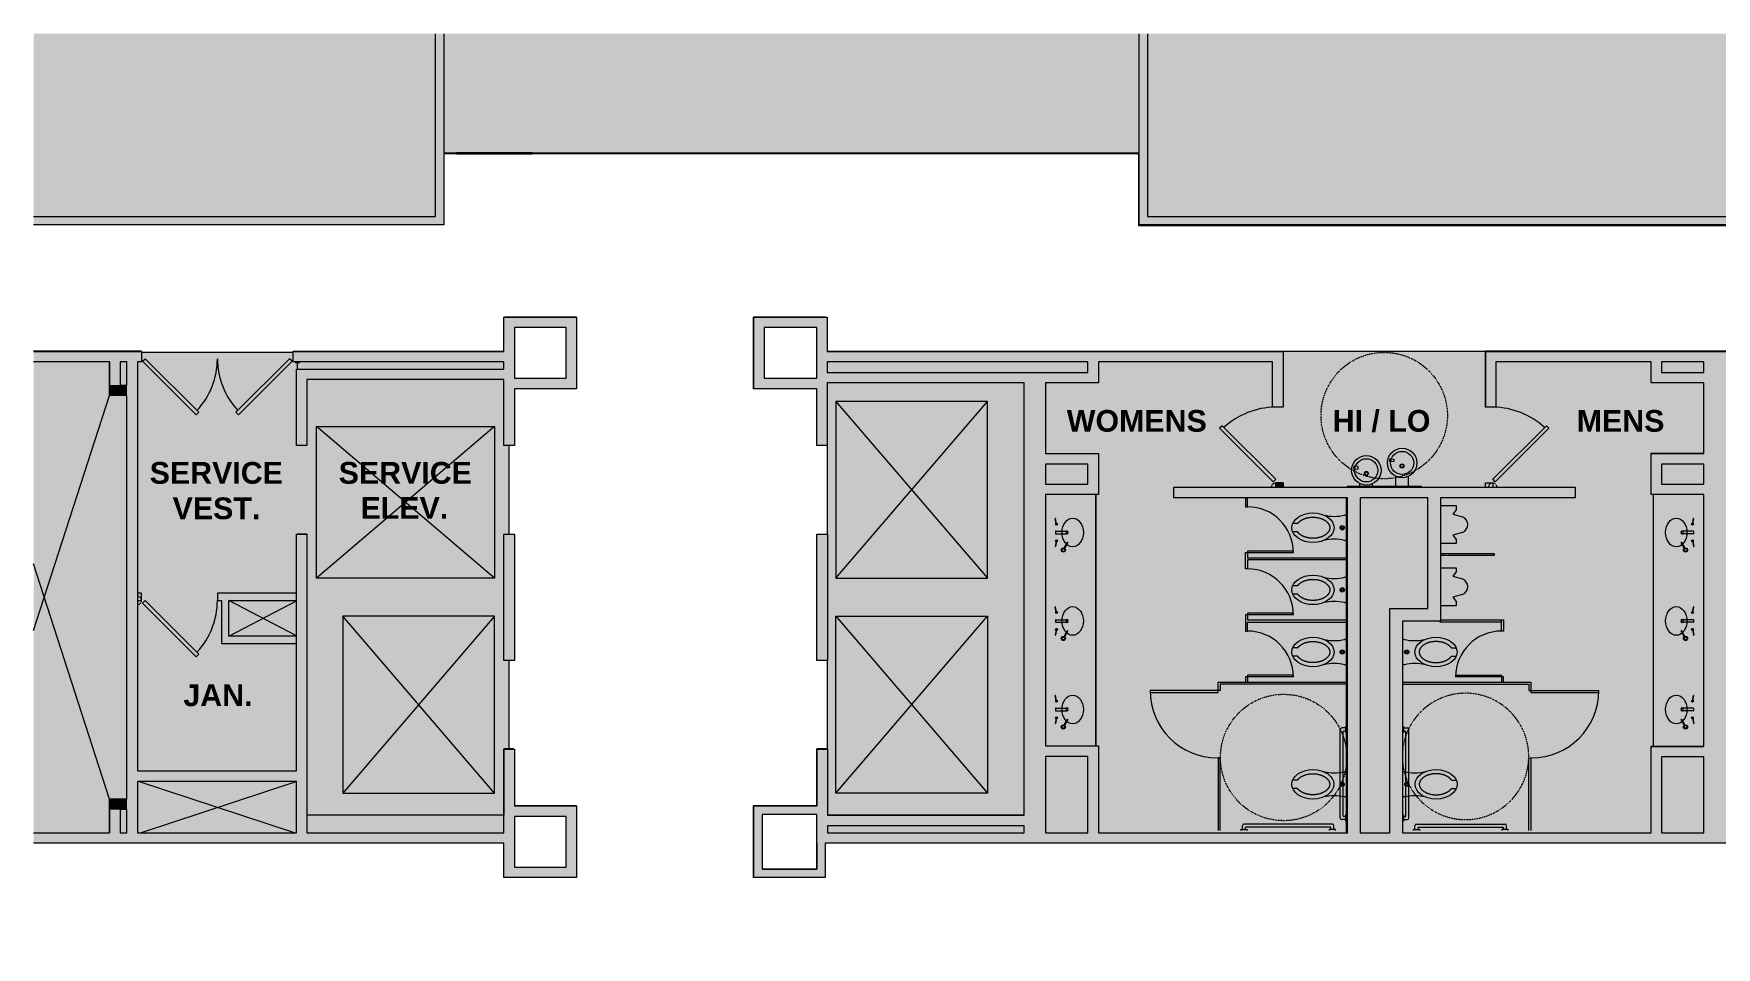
# Model space of a CAD drawing. Header units: inches. Extents: x -504 to 1371, y -567 to 495.
# Drawn here: x -504 to 295, y 61 to 495 of the extents above; entities that cross this region are included whole.
import ezdxf

# ---------------------------------------------------------------- set-up
doc = ezdxf.new("R2010")
doc.units = ezdxf.units.IN
doc.header["$MEASUREMENT"] = 0
for name, pattern in [('IMPORT-HIDDEN _3_', [0.1875, 0.125, -0.0625]), ('IMPORT-HIDDEN2 _3_', [0.09375, 0.0625, -0.03125]), ('IMPORT-HIDDEN4 _2_', [0])]:
    doc.linetypes.add(name, pattern=pattern)
for name, color, linetype, lineweight in [('1900 Gallows 2nd Floor_For Revit_dwg _2_', 8, 'Continuous', 9), ('A-Area-Iden-Name', 7, 'Continuous', 9), ('A-DETL-GENF', 92, 'Continuous', 9), ('A-DETL-MEDM', 33, 'Continuous', 20), ('A-Flor-Case-Exst', 7, 'Continuous', 9), ('A-Flor-Pfix-Exst', 7, 'Continuous', 9), ('A-WALL', 113, 'Continuous', 13), ('A-Wall-Bldg', 7, 'Continuous', 9), ('A-Wall-Demo', 7, 'IMPORT-HIDDEN4 _2_', 9), ('A-WALL-PATT', 111, 'Continuous', 13), ('HIDDEN', 7, 'IMPORT-HIDDEN _3_', 9), ('I-WALL', 2, 'Continuous', 13), ('PE0', 7, 'Continuous', 9), ('PE1', 7, 'Continuous', 9)]:
    doc.layers.add(name, color=color, linetype=linetype, lineweight=lineweight)
doc.styles.add('Arial_B', font='arialbd.ttf', dxfattribs={"height": 10.31746})

# ---------------------------------------------------------------- blocks, each defined once
blk = doc.blocks.new('1900 Gallows 2nd Floor_For Revit_dwg_I_PLUMB_FOUNT_Round - Double_P-1600196-Reflected Ceiling Plan')
at = {"layer": 'A-Flor-Pfix-Exst'}
for p, q in [((0.5, 11.5), (1.68, 11.5)), ((0.5, 5.5), (1.68, 5.5)), ((0.5, -5.5), (5.18, -5.5)), ((0.5, -11.5), (5.18, -11.5))]:
    blk.add_line(p, q, dxfattribs=at)
at = {"layer": 'A-Flor-Pfix-Exst', "flags": 128}
for points in [[(0, 17.5), (0.5, 17.5), (0.5, -17.5), (0, -17.5)], [(8.5, 13.86), (8.75, 12.36), (9.75, 12.36), (10, 13.86), (9.75, 14.06), (8.75, 14.06)], [(12, -3.14), (12.25, -2.94), (13.25, -2.94), (13.5, -3.14), (13.25, -4.64), (12.25, -4.64)]]:
    blk.add_lwpolyline(points, close=True, dxfattribs=at)
at = {"layer": 'A-Flor-Pfix-Exst'}
for centre, radius in [((8, 8.5), 7), ((8, 8.5), 5.5), ((6.5, 8.5), 1), ((6.5, 8.5), 0.75), ((11.5, -8.5), 7), ((11.5, -8.5), 5.5), ((10.03, -8.44), 1), ((10.03, -8.44), 0.75)]:
    blk.add_circle(centre, radius, dxfattribs=at)
for centre in [(9.25, 13.86), (12.75, -3.14)]:
    blk.add_arc(centre, 0.75, 0.00117, 179.99883, dxfattribs=at)
blk = doc.blocks.new('1900 Gallows 2nd Floor_For Revit_dwg _2_-1600195-Reflected Ceiling Plan')
at = {"layer": 'A-WALL-PATT', "lineweight": 9}
blk.add_hatch(color=7, dxfattribs=at).paths.add_polyline_path([(1421.91, 1555.91), (1425.37, 1555.94), (1425.37, 1557.94), (1421.87, 1557.94), (1421.87, 1555.94)], flags=0)
at = {"lineweight": 9, "flags": 128}
for points in [[(884.01, 1615.7), (885.25, 1616.94), (910.71, 1591.48), (909.47, 1590.24)], [(954.99, 1615.7), (953.75, 1616.94), (928.29, 1591.48), (929.53, 1590.24)], [(1420.64, 1558.45), (1421.87, 1559.69), (1396.42, 1585.14), (1395.18, 1583.91)], [(1526.11, 1558.45), (1524.87, 1559.69), (1550.33, 1585.14), (1551.57, 1583.91)], [(884.01, 1500.95), (885.25, 1502.19), (910.71, 1476.73), (909.47, 1475.49)]]:
    blk.add_lwpolyline(points, close=True, dxfattribs=at)
at = {"lineweight": 9}
for centre, start, end in [((883.15, 1617.08), 317.18965, 359.78018), ((955.85, 1617.08), 180.21982, 222.81035), ((1422.01, 1557.58), 90.83091, 132.81035), ((1524.74, 1557.58), 47.18965, 89.16909), ((883.15, 1502.33), 317.18965, 359.78018)]:
    blk.add_arc(centre, 36.35, start, end, dxfattribs=at)
at = {"layer": 'A-Flor-Case-Exst'}
for p, q in [((1336.5, 1552.41), (1336.5, 1433.16)), ((1601, 1552.41), (1601, 1432.94))]:
    blk.add_line(p, q, dxfattribs=at)
at = {"layer": 'A-Flor-Pfix-Exst'}
for p, q in [((1317.69, 1538.59), (1317.19, 1541.04)), ((1317.82, 1538.61), (1317.31, 1541.06)), ((1317.34, 1534.94), (1317.34, 1533.94)), ((1317.47, 1535.06), (1322.22, 1535.06)), ((1317.47, 1533.81), (1322.22, 1533.81)), ((1322.34, 1534.94), (1322.34, 1533.94)), ((1432.26, 1538.69), (1429.97, 1538.69)), ((1432.26, 1534.69), (1429.97, 1534.69)), ((1615.16, 1534.94), (1615.16, 1533.94)), ((1620.03, 1535.06), (1615.28, 1535.06)), ((1620.03, 1533.81), (1615.28, 1533.81)), ((1619.68, 1538.61), (1620.19, 1541.06)), ((1619.81, 1538.59), (1620.31, 1541.04)), ((1620.16, 1534.94), (1620.16, 1533.94)), ((1317.69, 1530.29), (1317.19, 1527.84)), ((1317.82, 1530.26), (1317.31, 1527.81)), ((1321.32, 1526.82), (1322.92, 1529.71)), ((1321.53, 1526.7), (1323.14, 1529.59)), ((1615.97, 1526.7), (1614.36, 1529.59)), ((1616.18, 1526.82), (1614.58, 1529.71)), ((1619.68, 1530.26), (1620.19, 1527.81)), ((1619.81, 1530.29), (1620.31, 1527.84)), ((1432.26, 1509.19), (1429.97, 1509.19)), ((1432.26, 1505.19), (1429.97, 1505.19)), ((1317.69, 1496.59), (1317.19, 1499.04)), ((1317.82, 1496.61), (1317.31, 1499.06)), ((1619.68, 1496.61), (1620.19, 1499.06)), ((1619.81, 1496.59), (1620.31, 1499.04)), ((1317.69, 1488.29), (1317.19, 1485.84)), ((1317.82, 1488.26), (1317.31, 1485.81)), ((1317.34, 1492.94), (1317.34, 1491.94)), ((1317.47, 1493.06), (1322.22, 1493.06)), ((1317.47, 1491.81), (1322.22, 1491.81)), ((1321.32, 1484.82), (1322.92, 1487.71)), ((1321.53, 1484.7), (1323.14, 1487.59)), ((1322.34, 1492.94), (1322.34, 1491.94)), ((1615.97, 1484.7), (1614.36, 1487.59)), ((1616.18, 1484.82), (1614.58, 1487.71)), ((1615.16, 1492.94), (1615.16, 1491.94)), ((1620.03, 1493.06), (1615.28, 1493.06)), ((1620.03, 1491.81), (1615.28, 1491.81)), ((1619.68, 1488.26), (1620.19, 1485.81)), ((1619.81, 1488.29), (1620.31, 1485.84)), ((1620.16, 1492.94), (1620.16, 1491.94)), ((1432.26, 1479.69), (1429.97, 1479.69)), ((1505.24, 1479.69), (1507.53, 1479.69)), ((1432.26, 1475.69), (1429.97, 1475.69)), ((1505.24, 1475.69), (1507.53, 1475.69)), ((1317.69, 1454.59), (1317.19, 1457.04)), ((1317.82, 1454.61), (1317.31, 1457.06)), ((1619.68, 1454.61), (1620.19, 1457.06)), ((1619.81, 1454.59), (1620.31, 1457.04)), ((1317.69, 1446.29), (1317.19, 1443.84)), ((1317.82, 1446.26), (1317.31, 1443.81)), ((1317.34, 1450.94), (1317.34, 1449.94)), ((1317.47, 1451.06), (1322.22, 1451.06)), ((1317.47, 1449.81), (1322.22, 1449.81)), ((1322.34, 1450.94), (1322.34, 1449.94)), ((1615.16, 1450.94), (1615.16, 1449.94)), ((1620.03, 1451.06), (1615.28, 1451.06)), ((1620.03, 1449.81), (1615.28, 1449.81)), ((1619.68, 1446.26), (1620.19, 1443.81)), ((1619.81, 1446.29), (1620.31, 1443.84)), ((1620.16, 1450.94), (1620.16, 1449.94)), ((1321.32, 1442.82), (1322.92, 1445.71)), ((1321.53, 1442.7), (1323.14, 1445.59)), ((1452.43, 1398.96), (1452.43, 1440.92)), ((1454.99, 1441.67), (1453.18, 1441.67)), ((1453.92, 1399.86), (1453.92, 1440.01)), ((1454.99, 1440.17), (1454.08, 1440.17)), ((1482.51, 1441.67), (1484.32, 1441.67)), ((1482.51, 1440.17), (1483.42, 1440.17)), ((1483.58, 1399.86), (1483.58, 1440.01)), ((1485.07, 1398.96), (1485.07, 1440.92)), ((1615.97, 1442.7), (1614.36, 1445.59)), ((1616.18, 1442.82), (1614.58, 1445.71)), ((1432.21, 1416.94), (1429.92, 1416.94)), ((1505.29, 1416.94), (1507.58, 1416.94)), ((1432.21, 1412.94), (1429.92, 1412.94)), ((1505.29, 1412.94), (1507.58, 1412.94)), ((1454.99, 1398.21), (1453.18, 1398.21)), ((1454.99, 1399.7), (1454.08, 1399.7)), ((1482.51, 1399.7), (1483.42, 1399.7)), ((1482.51, 1398.21), (1484.32, 1398.21)), ((1406.06, 1393.45), (1406.06, 1395.26)), ((1448.77, 1396.01), (1406.81, 1396.01)), ((1407.56, 1393.45), (1407.56, 1394.36)), ((1447.86, 1394.51), (1407.72, 1394.51)), ((1448.02, 1393.45), (1448.02, 1394.36)), ((1449.52, 1393.45), (1449.52, 1395.26)), ((1487.98, 1393.45), (1487.98, 1395.26)), ((1488.73, 1396.01), (1530.69, 1396.01)), ((1489.48, 1393.45), (1489.48, 1394.36)), ((1489.64, 1394.51), (1529.78, 1394.51)), ((1529.94, 1393.45), (1529.94, 1394.36)), ((1531.44, 1393.45), (1531.44, 1395.26))]:
    blk.add_line(p, q, dxfattribs=at)
at = {"layer": 'A-Flor-Pfix-Exst', "flags": 128}
for points in [[(1407.5, 1550.91), (1407.5, 1546.64), (1408.5, 1546.64), (1408.5, 1550.91)], [(1500.03, 1547.19), (1507.5, 1547.19), (1507.5, 1545.19), (1506, 1543.19), (1510.59, 1541.87)], [(1510.59, 1534.5), (1506, 1533.19), (1507.5, 1531.19), (1507.5, 1529.19), (1500.03, 1529.19)], [(1430.25, 1525.64), (1408.5, 1525.64), (1408.5, 1522.44), (1455.5, 1522.44)], [(1455.5, 1521.44), (1408.5, 1521.44), (1408.5, 1517.14), (1407.5, 1517.14), (1407.5, 1524.89), (1430.25, 1524.89)], [(1500.03, 1524.44), (1525.52, 1524.44), (1525.52, 1523.44), (1500.03, 1523.44)], [(1500.03, 1517.69), (1507.5, 1517.69), (1507.5, 1515.69), (1506, 1513.69), (1510.59, 1512.37)], [(1510.59, 1505), (1506, 1503.69), (1507.5, 1501.69), (1507.5, 1499.69), (1500.03, 1499.69)], [(1430.25, 1495.39), (1407.5, 1495.39), (1407.5, 1487.64), (1408.5, 1487.64), (1408.5, 1491.94), (1455.5, 1491.94)], [(1430.25, 1496.14), (1408.5, 1496.14), (1408.5, 1492.94), (1455.5, 1492.94)], [(1529, 1491.94), (1500, 1491.94), (1500, 1492.41)], [(1500.03, 1492.94), (1530, 1492.94), (1530, 1487.64), (1529, 1487.64), (1529, 1492.94)], [(1362.25, 1458.44), (1394.5, 1458.44), (1394.5, 1463.44), (1455.5, 1463.44)], [(1455.5, 1462.44), (1395.5, 1462.44), (1395.5, 1459.44), (1362.25, 1459.44)], [(1430.25, 1465.89), (1407.5, 1465.89), (1407.5, 1463.44)], [(1430.25, 1466.64), (1408.5, 1466.64), (1408.5, 1463.44)], [(1482.03, 1463.44), (1543, 1463.44), (1543, 1458.44), (1575.25, 1458.44)], [(1482.03, 1462.44), (1542, 1462.44), (1542, 1459.44), (1575.25, 1459.44)], [(1507.25, 1466.64), (1529, 1466.64), (1529, 1463.44)], [(1530, 1463.44), (1530, 1465.89), (1507.25, 1465.89)], [(1455.5, 1442.39), (1454.99, 1442.39), (1454.99, 1439.44), (1455.5, 1439.44)], [(1482.03, 1442.39), (1482.51, 1442.39), (1482.51, 1439.44), (1482.03, 1439.44)], [(1395.5, 1392.94), (1395.5, 1427.44), (1394.5, 1427.44), (1394.5, 1392.94)], [(1542, 1392.94), (1542, 1427.44), (1543, 1427.44), (1543, 1392.94)], [(1455.5, 1400.43), (1454.99, 1400.43), (1454.99, 1397.48), (1455.5, 1397.48)], [(1482.03, 1400.43), (1482.51, 1400.43), (1482.51, 1397.48), (1482.03, 1397.48)], [(1405.33, 1392.94), (1405.33, 1393.45), (1408.29, 1393.45), (1408.29, 1392.94)], [(1450.25, 1392.94), (1450.25, 1393.45), (1447.29, 1393.45), (1447.29, 1392.94)], [(1487.25, 1392.94), (1487.25, 1393.45), (1490.21, 1393.45), (1490.21, 1392.94)], [(1532.17, 1392.94), (1532.17, 1393.45), (1529.21, 1393.45), (1529.21, 1392.94)]]:
    blk.add_lwpolyline(points, dxfattribs=at)
at = {"layer": 'A-Flor-Pfix-Exst', "linetype": 'IMPORT-HIDDEN2 _3_'}
for centre in [(1473.37, 1589.94), (1425.62, 1427.65)]:
    blk.add_circle(centre, 30, dxfattribs=at)
at = {"layer": 'A-Flor-Pfix-Exst'}
for centre, radius in [((1317.8, 1538.42), 0.493), ((1317.8, 1538.42), 0.197), ((1453.44, 1536.69), 1), ((1453.44, 1536.69), 0.5), ((1619.7, 1538.42), 0.493), ((1619.7, 1538.42), 0.197), ((1317.8, 1530.45), 0.493), ((1317.8, 1530.45), 0.197), ((1321.08, 1526.15), 0.985), ((1321.08, 1526.15), 0.709), ((1616.42, 1526.15), 0.985), ((1616.42, 1526.15), 0.709), ((1619.7, 1530.45), 0.493), ((1619.7, 1530.45), 0.197), ((1453.44, 1507.19), 1), ((1453.44, 1507.19), 0.5), ((1317.8, 1496.42), 0.493), ((1317.8, 1496.42), 0.197), ((1619.7, 1496.42), 0.493), ((1619.7, 1496.42), 0.197), ((1317.8, 1488.45), 0.493), ((1317.8, 1488.45), 0.197), ((1619.7, 1488.45), 0.493), ((1619.7, 1488.45), 0.197), ((1321.08, 1484.15), 0.985), ((1321.08, 1484.15), 0.709), ((1453.44, 1477.69), 1), ((1453.44, 1477.69), 0.5), ((1484.06, 1477.69), 1), ((1484.06, 1477.69), 0.5), ((1616.42, 1484.15), 0.985), ((1616.42, 1484.15), 0.709), ((1317.8, 1454.42), 0.493), ((1317.8, 1454.42), 0.197), ((1619.7, 1454.42), 0.493), ((1619.7, 1454.42), 0.197), ((1317.8, 1446.45), 0.493), ((1317.8, 1446.45), 0.197), ((1619.7, 1446.45), 0.493), ((1619.7, 1446.45), 0.197), ((1321.08, 1442.15), 0.985), ((1321.08, 1442.15), 0.709), ((1616.42, 1442.15), 0.985), ((1616.42, 1442.15), 0.709), ((1453.39, 1414.94), 1), ((1453.39, 1414.94), 0.5), ((1484.11, 1414.94), 1), ((1484.11, 1414.94), 0.5)]:
    blk.add_circle(centre, radius, dxfattribs=at)
for centre, radius, start, end in [((1408.5, 1524.89), 21.75, 0, 90), ((1449.62, 1563.04), 20.94, 256.50756, 283.62573), ((1454.55, 1541.69), 1, 0, 90.06664), ((1508.97, 1538.19), 4.03, 293.68782, 66.31411), ((1317.25, 1541.05), 0.0625, 11.6498, 191.6498), ((1317.47, 1534.94), 0.125, 90, 180), ((1317.47, 1533.94), 0.125, 180, 270), ((1322.22, 1534.94), 0.125, 0, 90), ((1322.22, 1533.94), 0.125, 270, 0), ((1322.59, 1534.44), 0.709, 241.05637, 118.93971), ((1322.59, 1534.44), 0.512, 240.66198, 119.33802), ((1614.91, 1534.44), 0.709, 61.06029, 298.94363), ((1614.91, 1534.44), 0.512, 60.66198, 299.33802), ((1615.28, 1534.94), 0.125, 90, 180), ((1615.28, 1533.94), 0.125, 180, 270), ((1620.03, 1534.94), 0.125, 0, 90), ((1620.03, 1533.94), 0.125, 270, 0), ((1620.25, 1541.05), 0.0625, 348.3502, 168.3502), ((1317.25, 1527.83), 0.0625, 168.3502, 348.3502), ((1323.03, 1529.65), 0.125, 330.8597, 150.8597), ((1449.61, 1508.72), 22.51, 77.33126, 102.50058), ((1454.55, 1531.69), 1, 269.91592, 0), ((1614.47, 1529.65), 0.125, 29.1403, 209.1403), ((1620.25, 1527.83), 0.0625, 191.6498, 11.6498), ((1408.5, 1495.39), 21.75, 0, 90), ((1449.62, 1533.54), 20.94, 256.50756, 283.62573), ((1454.55, 1512.19), 1, 0, 90.06664), ((1508.97, 1508.69), 4.03, 293.68782, 66.31411), ((1449.61, 1479.22), 22.51, 77.33126, 102.50058), ((1454.55, 1502.19), 1, 269.91592, 0), ((1317.25, 1499.05), 0.0625, 11.6498, 191.6498), ((1620.25, 1499.05), 0.0625, 348.3502, 168.3502), ((1317.25, 1485.83), 0.0625, 168.3502, 348.3502), ((1317.47, 1492.94), 0.125, 90, 180), ((1317.47, 1491.94), 0.125, 180, 270), ((1322.22, 1492.94), 0.125, 0, 90), ((1322.22, 1491.94), 0.125, 270, 0), ((1322.59, 1492.44), 0.709, 241.05637, 118.93971), ((1322.59, 1492.44), 0.512, 240.66198, 119.33802), ((1323.03, 1487.65), 0.125, 330.8597, 150.8597), ((1408.5, 1465.89), 21.75, 0, 90), ((1529, 1465.89), 21.75, 90, 180), ((1614.91, 1492.44), 0.709, 61.06029, 298.94363), ((1614.47, 1487.65), 0.125, 29.1403, 209.1403), ((1614.91, 1492.44), 0.512, 60.66198, 299.33802), ((1615.28, 1492.94), 0.125, 90, 180), ((1615.28, 1491.94), 0.125, 180, 270), ((1620.03, 1492.94), 0.125, 0, 90), ((1620.03, 1491.94), 0.125, 270, 0), ((1620.25, 1485.83), 0.0625, 191.6498, 11.6498), ((1449.62, 1504.04), 20.94, 256.50756, 283.62573), ((1454.55, 1482.69), 1, 0, 90.06664), ((1482.95, 1482.69), 1, 89.93336, 168.04032), ((1487.88, 1504.04), 20.94, 256.37427, 283.49244), ((1449.61, 1449.72), 22.51, 77.33126, 102.50058), ((1454.55, 1472.69), 1, 269.91592, 0), ((1482.95, 1472.69), 1, 191.9576, 270.08408), ((1487.89, 1449.72), 22.51, 77.49942, 102.66874), ((1317.25, 1457.05), 0.0625, 11.6498, 191.6498), ((1394.25, 1459.44), 32, 180, 270), ((1543.25, 1459.44), 32, 270, 0), ((1620.25, 1457.05), 0.0625, 348.3502, 168.3502), ((1317.47, 1450.94), 0.125, 90, 180), ((1317.47, 1449.94), 0.125, 180, 270), ((1322.22, 1450.94), 0.125, 0, 90), ((1322.22, 1449.94), 0.125, 270, 0), ((1322.59, 1450.44), 0.709, 241.05637, 118.93971), ((1322.59, 1450.44), 0.512, 240.66198, 119.33802), ((1323.03, 1445.65), 0.125, 330.8597, 150.8597), ((1614.91, 1450.44), 0.709, 61.06029, 298.94363), ((1614.47, 1445.65), 0.125, 29.1403, 209.1403), ((1614.91, 1450.44), 0.512, 60.66198, 299.33802), ((1615.28, 1450.94), 0.125, 90, 180), ((1615.28, 1449.94), 0.125, 180, 270), ((1620.03, 1450.94), 0.125, 0, 90), ((1620.03, 1449.94), 0.125, 270, 0), ((1317.25, 1443.83), 0.0625, 168.3502, 348.3502), ((1453.18, 1440.92), 0.749, 90, 180), ((1454.08, 1440.01), 0.158, 90, 180), ((1483.42, 1440.01), 0.158, 0, 90), ((1484.32, 1440.92), 0.749, 0, 90), ((1620.25, 1443.83), 0.0625, 191.6498, 11.6498), ((1449.57, 1441.29), 20.94, 256.50756, 283.62573), ((1454.5, 1419.94), 1, 0, 90.06664), ((1483, 1419.94), 1, 89.93336, 176.04752), ((1487.93, 1441.29), 20.94, 256.37427, 283.49244), ((1449.56, 1386.97), 22.51, 77.33126, 102.50058), ((1454.5, 1409.94), 1, 269.91592, 0), ((1483, 1409.94), 1, 183.9518, 270.08408), ((1487.94, 1386.97), 22.51, 77.49942, 102.66874), ((1453.18, 1398.96), 0.749, 180, 270), ((1454.08, 1399.86), 0.158, 180, 270), ((1483.42, 1399.86), 0.158, 270, 0), ((1484.32, 1398.96), 0.749, 270, 0), ((1406.81, 1395.26), 0.749, 90, 180), ((1407.72, 1394.36), 0.158, 90, 180), ((1447.86, 1394.36), 0.158, 0, 90), ((1448.77, 1395.26), 0.749, 0, 90), ((1488.73, 1395.26), 0.749, 90, 180), ((1489.64, 1394.36), 0.158, 90, 180), ((1529.78, 1394.36), 0.158, 0, 90), ((1530.69, 1395.26), 0.749, 0, 90)]:
    blk.add_arc(centre, radius, start, end, dxfattribs=at)
at = {"layer": 'A-Flor-Pfix-Exst', "linetype": 'IMPORT-HIDDEN2 _3_'}
for start, end in [(0, 178.70532), (181.29468, 360)]:
    blk.add_arc((1511.98, 1428.15), 30, start, end, dxfattribs=at)
at = {"layer": 'A-Flor-Pfix-Exst'}
for centre, major_axis, ratio in [((1439.55, 1536.69), (10, 0), 0.7), ((1325.5, 1534.44), (0, 6.81), 0.743119), ((1612, 1534.44), (0, 6.81), 0.743119), ((1439.55, 1507.19), (10, 0), 0.7), ((1325.5, 1492.44), (0, 6.81), 0.743119), ((1612, 1492.44), (0, 6.81), 0.743119), ((1439.55, 1477.69), (10, 0), 0.7), ((1497.95, 1477.69), (10, 0), 0.7), ((1325.5, 1450.44), (0, 6.81), 0.743119), ((1612, 1450.44), (0, 6.81), 0.743119), ((1439.5, 1414.94), (10, 0), 0.7), ((1498, 1414.94), (10, 0), 0.7)]:
    blk.add_ellipse(centre, major_axis=major_axis, ratio=ratio, dxfattribs=at)
for points, weights in [([(1433.63, 1540), (1436.04, 1541.69), (1439.55, 1541.69)], [1, 0.91565673169, 1]), ([(1439.55, 1541.69), (1443.06, 1541.69), (1445.48, 1540)], [1, 0.91565673169, 1]), ([(1432.26, 1538.69), (1432.78, 1539.41), (1433.63, 1540)], [0.963787091963, 0.96837322297, 1]), ([(1433.63, 1533.38), (1432.78, 1533.97), (1432.26, 1534.69)], [1, 0.96837322297, 0.963787091963]), ([(1445.48, 1540), (1447.55, 1538.55), (1447.55, 1536.69)], [1, 0.926018555588, 1]), ([(1447.55, 1536.69), (1447.55, 1534.83), (1445.48, 1533.38)], [1, 0.926018555588, 1]), ([(1439.55, 1531.69), (1436.04, 1531.69), (1433.63, 1533.38)], [1, 0.91565673169, 1]), ([(1445.48, 1533.38), (1443.06, 1531.69), (1439.55, 1531.69)], [1, 0.915656731689, 1]), ([(1432.26, 1509.19), (1432.78, 1509.91), (1433.63, 1510.5)], [0.963787091963, 0.96837322297, 1]), ([(1433.63, 1510.5), (1436.04, 1512.19), (1439.55, 1512.19)], [1, 0.91565673169, 1]), ([(1439.55, 1512.19), (1443.06, 1512.19), (1445.48, 1510.5)], [1, 0.91565673169, 1]), ([(1445.48, 1510.5), (1447.55, 1509.05), (1447.55, 1507.19)], [1, 0.926018555588, 1]), ([(1433.63, 1503.88), (1432.78, 1504.47), (1432.26, 1505.19)], [1, 0.96837322297, 0.963787091963]), ([(1439.55, 1502.19), (1436.04, 1502.19), (1433.63, 1503.88)], [1, 0.91565673169, 1]), ([(1445.48, 1503.88), (1443.06, 1502.19), (1439.55, 1502.19)], [1, 0.915656731689, 1]), ([(1447.55, 1507.19), (1447.55, 1505.33), (1445.48, 1503.88)], [1, 0.926018555588, 1]), ([(1432.26, 1479.69), (1432.78, 1480.41), (1433.63, 1481)], [0.963787091963, 0.96837322297, 1]), ([(1433.63, 1481), (1436.04, 1482.69), (1439.55, 1482.69)], [1, 0.91565673169, 1]), ([(1439.55, 1482.69), (1443.06, 1482.69), (1445.48, 1481)], [1, 0.91565673169, 1]), ([(1445.48, 1481), (1447.55, 1479.55), (1447.55, 1477.69)], [1, 0.926018555588, 1]), ([(1447.55, 1477.69), (1447.55, 1475.83), (1445.48, 1474.38)], [1, 0.926018555588, 1]), ([(1492.02, 1481), (1489.95, 1479.55), (1489.95, 1477.69)], [1, 0.926018555588, 1]), ([(1489.95, 1477.69), (1489.95, 1475.83), (1492.02, 1474.38)], [1, 0.926018555588, 1]), ([(1497.95, 1482.69), (1494.44, 1482.69), (1492.02, 1481)], [1, 0.91565673169, 1]), ([(1503.87, 1481), (1501.46, 1482.69), (1497.95, 1482.69)], [1, 0.91565673169, 1]), ([(1505.24, 1479.69), (1504.72, 1480.41), (1503.87, 1481)], [0.963787091963, 0.96837322297, 1]), ([(1433.63, 1474.38), (1432.78, 1474.97), (1432.26, 1475.69)], [1, 0.96837322297, 0.963787091963]), ([(1439.55, 1472.69), (1436.04, 1472.69), (1433.63, 1474.38)], [1, 0.91565673169, 1]), ([(1445.48, 1474.38), (1443.06, 1472.69), (1439.55, 1472.69)], [1, 0.915656731689, 1]), ([(1492.02, 1474.38), (1494.44, 1472.69), (1497.95, 1472.69)], [1, 0.915656731689, 1]), ([(1497.95, 1472.69), (1501.46, 1472.69), (1503.87, 1474.38)], [1, 0.91565673169, 1]), ([(1503.87, 1474.38), (1504.72, 1474.97), (1505.24, 1475.69)], [1, 0.96837322297, 0.963787091963]), ([(1432.21, 1416.94), (1432.73, 1417.66), (1433.58, 1418.25)], [0.963787091963, 0.96837322297, 1]), ([(1433.58, 1418.25), (1435.99, 1419.94), (1439.5, 1419.94)], [1, 0.91565673169, 1]), ([(1439.5, 1419.94), (1443.01, 1419.94), (1445.42, 1418.25)], [1, 0.91565673169, 1]), ([(1445.42, 1418.25), (1447.5, 1416.8), (1447.5, 1414.94)], [1, 0.926018555588, 1]), ([(1447.5, 1414.94), (1447.5, 1413.08), (1445.42, 1411.63)], [1, 0.926018555588, 1]), ([(1492.08, 1418.25), (1490, 1416.8), (1490, 1414.94)], [1, 0.926018555588, 1]), ([(1490, 1414.94), (1490, 1413.08), (1492.08, 1411.63)], [1, 0.926018555588, 1]), ([(1498, 1419.94), (1494.49, 1419.94), (1492.08, 1418.25)], [1, 0.91565673169, 1]), ([(1503.92, 1418.25), (1501.51, 1419.94), (1498, 1419.94)], [1, 0.91565673169, 1]), ([(1505.29, 1416.94), (1504.77, 1417.66), (1503.92, 1418.25)], [0.963787091963, 0.96837322297, 1]), ([(1433.58, 1411.63), (1432.73, 1412.22), (1432.21, 1412.94)], [1, 0.96837322297, 0.963787091963]), ([(1439.5, 1409.94), (1435.99, 1409.94), (1433.58, 1411.63)], [1, 0.91565673169, 1]), ([(1445.42, 1411.63), (1443.01, 1409.94), (1439.5, 1409.94)], [1, 0.915656731689, 1]), ([(1492.08, 1411.63), (1494.49, 1409.94), (1498, 1409.94)], [1, 0.915656731689, 1]), ([(1498, 1409.94), (1501.51, 1409.94), (1503.92, 1411.63)], [1, 0.91565673169, 1]), ([(1503.92, 1411.63), (1504.77, 1412.22), (1505.29, 1412.94)], [1, 0.96837322297, 0.963787091963])]:
    blk.add_rational_spline(points, weights, degree=2, dxfattribs=at)
at = {"layer": 'A-Wall-Bldg'}
for p, q in [((883.5, 1620.44), (832.28, 1620.44)), ((868.25, 1615.41), (868.25, 1599.44)), ((957.5, 1612.04), (957.5, 1615.41)), ((1208.97, 1620.44), (1425.37, 1620.44)), ((1521.37, 1620.44), (1521.37, 1593.94)), ((1645, 1620.44), (1521.37, 1620.44)), ((1600, 1615.41), (1600, 1605.44)), ((1055.5, 1575.69), (1055.5, 1607.04)), ((1302.5, 1400.31), (1302.5, 1605.41)), ((1312.52, 1571.94), (1337.5, 1571.94)), ((1455.5, 1391.9), (1455.5, 1550.91)), ((962, 1533.69), (957.5, 1533.69)), ((957.03, 1505.69), (919.5, 1505.69)), ((925, 1502.19), (957.03, 1502.19)), ((1302, 1400.31), (1209.03, 1400.31))]:
    blk.add_line(p, q, dxfattribs=at)
at = {"layer": 'A-Wall-Bldg', "flags": 128}
for points in [[(955.5, 1616.94), (955.5, 1620.44), (1055.53, 1620.44)], [(1625.03, 1571.94), (1600, 1571.94), (1600, 1552.44)], [(1373.5, 1552.44), (1373.5, 1555.94), (1421.87, 1555.94), (1421.87, 1557.94), (1425.37, 1557.94), (1425.37, 1555.94), (1425.37, 1557.94), (1421.87, 1557.94), (1421.87, 1555.94)], [(1425.37, 1555.94), (1521.37, 1555.94), (1521.37, 1557.94), (1524.87, 1557.94), (1524.87, 1555.94), (1564, 1555.94)], [(1625, 1552.41), (1625, 1432.94), (1600, 1432.94), (1600, 1391.91)], [(1055.5, 1473.69), (1055.5, 1533.69), (1060, 1533.69)], [(1204, 1473.69), (1204, 1533.69), (1208.5, 1533.69)], [(881.53, 1502.19), (883.5, 1502.19), (883.5, 1505.69), (881.53, 1505.69)], [(919.5, 1505.69), (919.5, 1502.19), (921.5, 1502.19), (921.5, 1481.69), (957.03, 1481.69)], [(957.03, 1485.19), (925, 1485.19), (925, 1502.19)], [(1060, 1431.69), (1055.5, 1431.69), (1055.5, 1400.31), (962.03, 1400.31)], [(1208.5, 1431.69), (1204, 1431.69), (1204, 1404.66)], [(876.53, 1407.94), (868.25, 1407.94), (868.25, 1391.91)]]:
    blk.add_lwpolyline(points, dxfattribs=at)
at = {"layer": 'A-Wall-Demo', "linetype": 'Continuous'}
for p, q in [((1090, 1636.69), (1056, 1636.69)), ((1090, 1404.69), (1060.52, 1404.69))]:
    blk.add_line(p, q, dxfattribs=at)
at = {"layer": 'A-Wall-Demo', "linetype": 'Continuous', "flags": 128}
for points in [[(1208, 1636.69), (1174, 1636.69), (1174, 1602.69)], [(1204, 1404.69), (1174, 1404.69), (1174, 1370.69)], [(1204, 1386.94), (1204, 1374.69), (1178.03, 1374.69)]]:
    blk.add_lwpolyline(points, dxfattribs=at)
at = {"layer": 'HIDDEN'}
for centre, start, end in [((957.5, 1616.94), 230.06769, 307.57426), ((1421.87, 1555.94), 0, 180.73972), ((1524.87, 1555.94), 0, 180.73972), ((881.5, 1502.19), 0, 89.07558), ((881.5, 1502.19), 270.92442, 0)]:
    blk.add_arc(centre, 2, start, end, dxfattribs=at)
at = {"layer": 'PE0'}
for p, q in [((832.28, 1487.88), (868.25, 1599.44)), ((1213, 1512.69), (1285, 1596.69)), ((1213, 1596.69), (1285, 1512.69)), ((1051, 1512.69), (966.5, 1584.69)), ((1051, 1584.69), (966.5, 1512.69)), ((868.25, 1407.94), (832.28, 1519.49)), ((957.03, 1485.44), (925, 1502.19)), ((925, 1485.19), (957.03, 1501.94)), ((1051, 1410.69), (979, 1494.69)), ((1051, 1494.69), (979, 1410.69)), ((1213, 1494.69), (1285, 1410.69)), ((1213, 1410.69), (1285, 1494.69)), ((956.06, 1391.91), (882.08, 1416.25)), ((882.94, 1391.91), (956.92, 1416.25))]:
    blk.add_line(p, q, dxfattribs=at)
at = {"layer": 'PE1'}
for p, q in [((1336.5, 1433.16), (1336.5, 1552.41)), ((1601, 1552.41), (1601, 1432.94))]:
    blk.add_line(p, q, dxfattribs=at)
at = {"layer": 'PE1', "flags": 128}
for points in [[(1213, 1512.69), (1285, 1512.69), (1285, 1596.69), (1213, 1596.69)], [(1051, 1512.69), (966.5, 1512.69), (966.5, 1584.69), (1051, 1584.69)], [(1051, 1494.69), (979, 1494.69), (979, 1410.69), (1051, 1410.69)], [(1213, 1494.69), (1285, 1494.69), (1285, 1410.69), (1213, 1410.69)]]:
    blk.add_lwpolyline(points, close=True, dxfattribs=at)
at = {"rotation": 90.00000000000001}
blk.add_blockref('1900 Gallows 2nd Floor_For Revit_dwg_I_PLUMB_FOUNT_Round - Double_P-1600196-Reflected Ceiling Plan', (1473.37, 1555.94), dxfattribs=at)
at = {"layer": 'A-Area-Iden-Name', "char_height": 10.317, "attachment_point": 1, "line_spacing_factor": 0.941778, "style": 'Arial_B'}
for s, insert, width in [('WOMENS', (1322.7, 1592.58), 77.2489), ('HI / LO', (1448.88, 1592.58), 54.1109), ('MENS', (1564.76, 1592.58), 48.3571), ('SERVICE', (887.35, 1567.91), 73.4538), ('SERVICE', (977.07, 1567.91), 73.4538), ('VEST.', (898.22, 1551.07), 48.3571), ('ELEV.', (987.43, 1551.24), 48.3571), ('JAN.', (903.35, 1462.34), 37.8287)]:
    blk.add_mtext(s, dxfattribs=dict(at, insert=insert, width=width))

msp = doc.modelspace()

# ---------------------------------------------------------------- hatches: boundary and pattern name
at = {"layer": 'A-DETL-GENF'}
h = msp.add_hatch(color=9, dxfattribs=at)
h.paths.add_polyline_path([(-503.93, -435.19), (-459.18, -435.19), (-459.18, -417.44), (-451.43, -417.44), (-451.43, -87.44), (-459.18, -87.44), (-459.18, -57.44), (-429.18, -57.44), (-429.18, -65.94), (-339.43, -65.94), (-339.43, 48.56), (-379.93, 48.56), (-379.93, 46.81), (-503.93, 46.81), (-503.93, -417.44)], flags=0)
h.paths.add_polyline_path([(-338.93, -65.94), (-337.43, -65.94), (-337.43, 50.81), (-379.93, 50.81), (-379.93, 49.06), (-338.93, 49.06), (-338.93, -53.88)], flags=0)
h.paths.add_polyline_path([(1360.57, 229.56), (1360.57, 272.56), (1347.82, 272.56), (1347.82, 302.56), (1360.57, 302.56), (1360.57, 392.56), (1321.82, 392.56), (1321.82, 422.56), (1360.57, 422.56), (1360.57, 495.1), (24.82, 495.1), (24.82, 408.31), (829.44, 408.31), (829.44, 406.56), (881.07, 406.56), (881.07, 384.93), (880.57, 384.93), (880.57, 348.93), (881.07, 348.93), (881.07, 342.93), (887.82, 342.93), (887.82, 318.93), (863.82, 318.93), (863.82, 338.93), (833.44, 338.93), (833.44, 229.56), (1357.82, 229.56)], flags=0)
h.paths.add_polyline_path([(1107.82, 318.93), (1083.82, 318.93), (1083.82, 342.93), (1107.82, 342.93), (1107.82, 321.44)], flags=0)
h.paths.add_polyline_path([(702.39, 404.06), (880.57, 404.06), (880.57, 406.06), (829.44, 406.06), (829.44, 404.31), (20.82, 404.31), (20.82, 438.06), (20.57, 438.06), (20.57, 404.06), (679.94, 404.06)], flags=0)
h.paths.add_polyline_path([(-313.18, 408.31), (-313.18, 495.1), (-503.93, 495.1), (-503.93, 408.31)], flags=0)
h.paths.add_polyline_path([(-303.18, 438.31), (-267.18, 438.31), (-267.18, 438.56), (20.82, 438.56), (20.82, 495.1), (-309.18, 495.1), (-309.18, 438.56), (-303.18, 438.56)], flags=0)
h = msp.add_hatch(color=9, dxfattribs=at)
h.paths.add_polyline_path([(-503.93, 115.81), (-467.93, 115.81), (-467.93, 131.81), (-459.68, 131.81), (-459.68, 323.31), (-467.93, 323.31), (-467.93, 339.31), (-503.93, 339.31), (-503.93, 116.77)], flags=0)
h.paths.add_polyline_path([(-379.18, 115.81), (-379.18, 140.14), (-454.68, 140.14), (-454.68, 115.81), (-380.49, 115.81)], flags=0)
h.paths.add_polyline_path([(-280.68, 115.81), (-280.68, 155.56), (-278.18, 155.56), (-278.18, 197.56), (-280.68, 197.56), (-280.68, 257.56), (-278.18, 257.56), (-278.18, 299.56), (-280.68, 299.56), (-280.68, 330.93), (-374.18, 330.93), (-374.18, 299.56), (-379.18, 299.56), (-379.18, 335.93), (-280.68, 335.93), (-280.68, 339.31), (-380.68, 339.31), (-380.68, 343.81), (-452.68, 343.81), (-452.68, 339.31), (-454.68, 339.31), (-454.68, 145.14), (-379.18, 145.14), (-379.18, 257.56), (-374.18, 257.56), (-374.18, 115.81), (-287.44, 115.81)], flags=0)
h.paths.add_polyline_path([(-462.93, 115.81), (-459.68, 115.81), (-459.68, 126.81), (-462.93, 126.81), (-462.93, 115.9)], flags=0)
h.paths.add_polyline_path([(664.44, 115.81), (664.44, 323.31), (658.44, 323.31), (658.44, 334.31), (646.44, 334.31), (646.44, 339.31), (437.82, 339.31), (437.82, 115.81), (461.12, 115.81)], flags=0)
h.paths.add_polyline_path([(764.02, 115.81), (764.44, 115.81), (764.44, 126.81), (759.44, 126.81), (759.44, 115.81)], flags=0)
h.paths.add_polyline_path([(-23.68, 115.81), (-3.49, 115.81), (-3.49, 152.06), (-23.68, 152.06), (-23.68, 119.18)], flags=0)
h.paths.add_polyline_path([(674.44, 115.81), (674.44, 126.81), (669.44, 126.81), (669.44, 115.81)], flags=0)
h.paths.add_polyline_path([(157.82, 115.81), (263.82, 115.81), (263.82, 156.81), (288.82, 156.81), (288.82, 276.31), (263.82, 276.31), (263.82, 295.81), (288.82, 295.81), (288.82, 329.31), (263.82, 329.31), (263.82, 339.31), (190.19, 339.31), (190.19, 317.81), (185.19, 317.81), (185.19, 344.31), (89.19, 344.31), (89.17, 317.81), (84.19, 317.81), (84.19, 339.31), (1.51, 339.31), (1.51, 329.31), (-23.68, 329.31), (-23.68, 295.81), (1.51, 295.81), (1.51, 276.31), (-23.68, 276.31), (-23.68, 157.06), (1.51, 157.06), (1.51, 115.81), (119.69, 115.81), (119.69, 274.81), (37.32, 274.81), (37.32, 279.81), (85.67, 279.83), (85.67, 281.83), (89.17, 281.83), (89.17, 279.83), (89.17, 279.81), (227.82, 279.81), (227.82, 274.81), (163.82, 274.81), (163.82, 216.31), (145.82, 216.31), (145.82, 115.81)], flags=0)
h.paths.add_polyline_path([(679.44, 115.81), (754.44, 115.81), (754.44, 131.81), (764.44, 131.81), (764.44, 323.31), (754.44, 323.31), (754.44, 339.31), (752.44, 339.31), (752.44, 344.31), (716.44, 344.31), (716.44, 339.31), (709.44, 339.31), (709.44, 323.31), (669.44, 323.31), (669.44, 131.81), (679.44, 131.81), (679.44, 121.81)], flags=0)
h.paths.add_polyline_path([(-33.68, 115.81), (-33.68, 119.18), (-127.18, 119.18), (-127.18, 115.81), (-108.04, 115.81)], flags=0)
h.paths.add_polyline_path([(346.89, 115.81), (346.89, 339.31), (344.82, 339.31), (344.82, 344.31), (308.82, 344.31), (308.82, 339.31), (298.82, 339.31), (298.82, 115.81)], flags=0)
h.paths.add_polyline_path([(422.94, 115.81), (422.94, 131.81), (432.82, 131.81), (432.82, 323.31), (422.94, 323.31), (422.94, 339.31), (362.94, 339.31), (362.94, 323.31), (351.89, 323.31), (351.89, 131.81), (362.94, 131.81), (362.94, 115.81)], flags=0)
h.paths.add_polyline_path([(432.82, 115.81), (432.82, 126.81), (427.94, 126.81), (427.94, 115.81)], flags=0)
h.paths.add_polyline_path([(357.94, 115.81), (357.94, 126.81), (351.89, 126.81), (351.89, 115.81)], flags=0)
h.paths.add_polyline_path([(288.82, 115.81), (288.82, 151.81), (268.82, 151.81), (268.82, 115.81)], flags=0)
h.paths.add_polyline_path([(139.82, 115.81), (139.82, 222.31), (157.82, 222.31), (157.82, 274.81), (125.69, 274.81), (125.69, 115.81)], flags=0)
h.paths.add_polyline_path([(-119.78, 124.18), (-33.68, 124.18), (-33.68, 329.31), (-127.24, 329.31), (-127.24, 257.56), (-127.18, 257.56), (-127.18, 197.56), (-127.24, 197.56), (-127.24, 155.56), (-127.18, 155.56), (-127.18, 124.18)], flags=0)
h.paths.add_polyline_path([(268.82, 281.31), (288.82, 281.31), (288.82, 290.81), (268.82, 290.81)], flags=0)
h.paths.add_polyline_path([(-21.4, 281.31), (-3.49, 281.31), (-3.49, 290.81), (-23.68, 290.81), (-23.68, 281.31)], flags=0)
h.paths.add_polyline_path([(759.44, 328.31), (769.44, 328.31), (769.44, 339.31), (759.44, 339.31)], flags=0)
h.paths.add_polyline_path([(-462.93, 328.31), (-459.68, 328.31), (-459.68, 339.31), (-462.93, 339.31), (-462.93, 336.99)], flags=0)
h.paths.add_polyline_path([(427.94, 328.31), (432.82, 328.31), (432.82, 339.31), (427.94, 339.31)], flags=0)
h.paths.add_polyline_path([(357.94, 328.31), (357.94, 339.31), (351.89, 339.31), (351.89, 328.31)], flags=0)
h.paths.add_polyline_path([(674.94, 328.31), (674.94, 339.31), (663.44, 339.31), (663.44, 328.31), (669.44, 328.31)], flags=0)
h.paths.add_polyline_path([(679.94, 328.31), (704.44, 328.31), (704.44, 339.31), (679.94, 339.31), (679.94, 329.1)], flags=0)
h.paths.add_polyline_path([(288.82, 334.31), (288.82, 339.31), (268.82, 339.31), (268.82, 334.31)], flags=0)
h.paths.add_polyline_path([(-33.68, 334.31), (-3.49, 334.31), (-3.49, 339.31), (-127.24, 339.31), (-127.24, 334.31), (-122.8, 334.31)], flags=0)
at = {"layer": 'A-WALL-PATT'}
for points in [[(-309.18, 404.31), (-309.18, 495.1), (-313.18, 495.1), (-313.18, 404.31)], [(20.82, 404.31), (24.82, 404.31), (24.82, 495.1), (20.82, 495.1), (20.82, 406.06)], [(-313.18, 404.31), (-313.18, 408.31), (-503.93, 408.31), (-503.93, 404.31)], [(829.44, 404.31), (829.44, 408.31), (24.82, 408.31), (24.82, 404.31), (702.39, 404.31)], [(-275.68, 299.56), (-275.68, 360.56), (-280.68, 360.56), (-280.68, 299.56)], [(-275.68, 355.56), (-246.18, 355.56), (-246.18, 360.56), (-275.68, 360.56), (-275.68, 357.86)], [(-162.18, 331.56), (-157.18, 331.56), (-157.18, 360.56), (-162.18, 360.56), (-162.18, 334.31)], [(-127.24, 355.56), (-127.24, 360.56), (-157.18, 360.56), (-157.18, 355.56), (-132.24, 355.56)], [(-246.18, 326.56), (-246.18, 355.56), (-251.18, 355.56), (-251.18, 326.56)], [(-127.24, 299.56), (-127.24, 355.56), (-132.24, 355.56), (-132.24, 299.56)], [(-459.68, 339.31), (-452.68, 339.31), (-452.68, 344.31), (-503.93, 344.31), (-503.93, 339.31), (-462.93, 339.31)], [(-280.68, 339.31), (-280.68, 344.31), (-380.68, 344.31), (-380.68, 339.31)], [(-3.49, 339.31), (89.19, 339.31), (89.17, 344.31), (-127.24, 344.31), (-127.24, 339.31), (-21.4, 339.31)], [(190.19, 317.81), (190.19, 344.31), (185.19, 344.31), (185.19, 317.81)], [(308.82, 339.31), (308.82, 344.31), (190.19, 344.31), (190.19, 339.31), (298.82, 339.31)], [(-467.93, 328.31), (-462.93, 328.31), (-462.93, 339.31), (-467.93, 339.31)], [(-459.68, 115.81), (-454.68, 115.81), (-454.68, 339.31), (-459.68, 339.31), (-459.68, 115.95)], [(-374.18, 330.93), (-280.68, 330.93), (-280.68, 335.93), (-379.18, 335.93), (-379.18, 330.93)], [(-3.49, 329.31), (1.51, 329.31), (1.51, 339.31), (-3.49, 339.31), (-3.49, 334.31)], [(85.67, 317.81), (89.19, 317.81), (89.17, 339.31), (84.19, 339.31), (84.19, 317.81)], [(263.82, 329.31), (268.82, 329.31), (268.82, 339.31), (263.82, 339.31), (263.82, 334.31)], [(288.82, 115.81), (298.82, 115.81), (298.82, 339.31), (288.82, 339.31), (288.82, 116.06)], [(-462.93, 323.31), (-459.68, 323.31), (-459.68, 328.31), (-467.93, 328.31), (-467.93, 323.31)], [(-374.18, 299.56), (-374.18, 330.93), (-379.18, 330.93), (-379.18, 299.56)], [(-251.18, 326.56), (-251.18, 331.56), (-275.68, 331.56), (-275.68, 326.56), (-262.67, 326.56)], [(-132.24, 326.56), (-132.24, 331.56), (-162.18, 331.56), (-162.18, 326.56)], [(-23.68, 329.31), (-3.49, 329.31), (-3.49, 334.31), (-127.24, 334.31), (-127.24, 329.31), (-33.68, 329.31)], [(-23.68, 115.81), (-23.68, 329.31), (-33.68, 329.31), (-33.68, 115.81)], [(288.82, 329.31), (288.82, 334.31), (268.82, 334.31), (268.82, 329.31), (278.82, 329.31)], [(-23.68, 290.81), (1.51, 290.81), (1.51, 295.81), (-23.68, 295.81)], [(288.82, 290.81), (288.82, 295.81), (263.82, 295.81), (263.82, 290.81), (287.67, 290.81)], [(1.51, 276.31), (1.51, 290.81), (-3.49, 290.81), (-3.49, 276.31)], [(263.82, 276.31), (268.82, 276.31), (268.82, 290.81), (263.82, 290.81), (263.82, 279.81)], [(-21.4, 276.31), (-3.49, 276.31), (-3.49, 281.31), (-23.68, 281.31), (-23.68, 276.31)], [(219.86, 274.81), (227.82, 274.81), (227.82, 279.81), (37.32, 279.81), (37.32, 274.81), (163.82, 274.81)], [(268.82, 276.31), (288.82, 276.31), (288.82, 281.31), (268.82, 281.31), (268.82, 279.81)], [(125.69, 115.81), (125.69, 274.81), (119.69, 274.81), (119.69, 115.81)], [(157.82, 216.31), (163.82, 216.31), (163.82, 274.81), (157.82, 274.81), (157.82, 220.61)], [(-374.18, 115.81), (-374.18, 257.56), (-379.18, 257.56), (-379.18, 115.81)], [(-280.68, 197.56), (-275.68, 197.56), (-275.68, 257.56), (-280.68, 257.56), (-280.68, 220.61)], [(-132.18, 197.56), (-127.18, 197.56), (-127.18, 257.56), (-132.18, 257.56), (-132.18, 220.61)], [(139.82, 216.31), (157.82, 216.31), (157.82, 222.31), (139.82, 222.31), (139.82, 220.61)], [(145.82, 115.81), (145.82, 216.31), (139.82, 216.31), (139.82, 115.81)], [(-280.68, 94.56), (-275.68, 94.56), (-275.68, 155.56), (-280.68, 155.56), (-280.68, 99.56)], [(-128.18, 115.81), (-127.18, 115.81), (-127.18, 155.56), (-132.18, 155.56), (-132.18, 115.81)], [(1.51, 152.06), (1.51, 157.06), (-23.68, 157.06), (-23.68, 152.06), (-3.49, 152.06)], [(1.51, 115.81), (1.51, 152.06), (-3.49, 152.06), (-3.49, 115.81)], [(288.82, 151.81), (288.82, 156.81), (263.82, 156.81), (263.82, 151.81), (268.82, 151.81)], [(268.82, 115.81), (268.82, 151.81), (263.82, 151.81), (263.82, 115.81)], [(-379.18, 140.14), (-379.18, 145.14), (-454.68, 145.14), (-454.68, 140.14), (-454.54, 140.14)], [(-467.93, 126.81), (-459.68, 126.81), (-459.68, 131.81), (-467.93, 131.81)], [(-251.18, 123.56), (-251.18, 128.56), (-275.68, 128.56), (-275.68, 123.56), (-262.67, 123.56)], [(-246.18, 99.56), (-246.18, 128.56), (-251.18, 128.56), (-251.18, 99.56)], [(-162.18, 98.56), (-158.18, 98.56), (-158.18, 128.56), (-162.18, 128.56), (-162.18, 99.56)], [(-132.18, 124.56), (-132.18, 128.56), (-158.18, 128.56), (-158.18, 124.56), (-142.04, 124.56)], [(-467.93, 115.81), (-462.93, 115.81), (-462.93, 126.81), (-467.93, 126.81), (-467.93, 115.94)], [(-33.68, 119.18), (-33.68, 124.18), (-127.18, 124.18), (-127.18, 119.18)], [(-280.68, 110.81), (-280.68, 115.81), (-503.93, 115.81), (-503.93, 110.81)], [(764.44, 110.81), (764.44, 115.81), (-132.18, 115.81), (-132.18, 110.81), (702.39, 110.81)], [(-132.18, 94.56), (-128.18, 94.56), (-128.18, 110.81), (-132.18, 110.81), (-132.18, 98.56)], [(-275.68, 94.56), (-246.18, 94.56), (-246.18, 99.56), (-275.68, 99.56)], [(-142.04, 94.56), (-132.18, 94.56), (-132.18, 98.56), (-162.18, 98.56), (-162.18, 94.56)]]:
    msp.add_hatch(color=8, dxfattribs=at).paths.add_polyline_path(points, flags=0)
h = msp.add_hatch(color=8, dxfattribs=at)
h.paths.add_polyline_path([(20.82, 438.06), (20.82, 438.56), (-267.18, 438.56), (-267.18, 438.06), (-21.4, 438.06)], flags=0)
h.paths.add_polyline_path([(-303.18, 438.06), (-303.18, 438.56), (-309.18, 438.56), (-309.18, 438.06)], flags=0)

# ---------------------------------------------------------------- linework, layer by layer
at = {"layer": 'A-DETL-MEDM'}
for p, q in [((-303.18, 438.31), (-267.18, 438.31)), ((20.57, 438.06), (20.57, 404.06)), ((20.57, 404.06), (826.57, 404.06)), ((-380.68, 343.81), (-452.68, 343.81)), ((185.19, 344.31), (89.19, 344.31)), ((-278.18, 257.56), (-278.18, 299.56)), ((-127.24, 299.56), (-127.24, 257.56)), ((-278.18, 155.56), (-278.18, 197.56)), ((-127.24, 197.56), (-127.24, 155.56))]:
    msp.add_line(p, q, dxfattribs=at)
at = {"layer": 'A-WALL', "color": 250, "lineweight": 20}
for p, q in [((-313.18, 408.31), (-313.18, 495.1)), ((-309.18, 495.1), (-309.18, 438.56)), ((20.82, 438.56), (20.82, 495.1)), ((24.82, 495.1), (24.82, 408.31)), ((-309.18, 438.06), (-309.18, 404.31)), ((20.82, 404.31), (20.82, 438.06)), ((-503.93, 408.31), (-313.18, 408.31)), ((24.82, 408.31), (829.44, 408.31)), ((-309.18, 404.31), (-503.93, 404.31)), ((829.44, 404.31), (20.82, 404.31)), ((-280.68, 344.31), (-280.68, 360.56)), ((-280.68, 360.56), (-246.18, 360.56)), ((-246.18, 360.56), (-246.18, 326.56)), ((-162.18, 326.56), (-162.18, 360.56)), ((-162.18, 360.56), (-127.24, 360.56)), ((-127.24, 360.56), (-127.24, 344.31)), ((-275.68, 355.56), (-275.68, 331.56)), ((-251.18, 355.56), (-275.68, 355.56)), ((-251.18, 331.56), (-251.18, 355.56)), ((-157.18, 355.56), (-157.18, 331.56)), ((-132.24, 355.56), (-157.18, 355.56)), ((-132.24, 331.56), (-132.24, 355.56)), ((-503.93, 344.31), (-452.68, 344.31)), ((-452.68, 344.31), (-452.68, 339.31)), ((-380.68, 339.31), (-380.68, 344.31)), ((-380.68, 344.31), (-280.68, 344.31)), ((-127.24, 344.31), (89.19, 344.31)), ((89.19, 344.31), (89.19, 317.81)), ((185.19, 317.81), (185.19, 344.31)), ((185.19, 344.31), (308.82, 344.31)), ((-467.93, 339.31), (-503.93, 339.31)), ((-467.93, 323.31), (-467.93, 339.31)), ((-459.68, 339.31), (-462.93, 339.31)), ((-462.93, 339.31), (-462.93, 328.31)), ((-459.68, 328.31), (-459.68, 339.31)), ((-452.68, 339.31), (-454.68, 339.31)), ((-454.68, 339.31), (-454.68, 145.14)), ((-280.68, 339.31), (-380.68, 339.31)), ((-379.18, 335.93), (-280.68, 335.93)), ((-379.18, 299.56), (-379.18, 335.93)), ((-280.68, 335.93), (-280.68, 339.31)), ((-127.24, 339.31), (-127.24, 334.31)), ((-3.49, 339.31), (-127.24, 339.31)), ((-3.49, 334.31), (-3.49, 339.31)), ((84.19, 339.31), (1.51, 339.31)), ((1.51, 339.31), (1.51, 329.31)), ((84.19, 317.81), (84.19, 339.31)), ((190.19, 339.31), (190.19, 317.81)), ((263.82, 339.31), (190.19, 339.31)), ((263.82, 329.31), (263.82, 339.31)), ((288.82, 339.31), (268.82, 339.31)), ((268.82, 339.31), (268.82, 334.31)), ((288.82, 334.31), (288.82, 339.31)), ((-462.93, 328.31), (-459.68, 328.31)), ((-280.68, 330.93), (-374.18, 330.93)), ((-374.18, 330.93), (-374.18, 299.56)), ((-280.68, 299.56), (-280.68, 330.93)), ((-275.68, 331.56), (-251.18, 331.56)), ((-157.18, 331.56), (-132.24, 331.56)), ((-127.24, 334.31), (-3.49, 334.31)), ((-127.24, 329.31), (-127.24, 299.56)), ((-33.68, 329.31), (-127.24, 329.31)), ((-33.68, 124.18), (-33.68, 329.31)), ((1.51, 329.31), (-23.68, 329.31)), ((-23.68, 329.31), (-23.68, 295.81)), ((288.82, 329.31), (263.82, 329.31)), ((268.82, 334.31), (288.82, 334.31)), ((288.82, 295.81), (288.82, 329.31)), ((-459.68, 323.31), (-467.93, 323.31)), ((-459.68, 131.81), (-459.68, 323.31)), ((-275.68, 326.56), (-275.68, 299.56)), ((-246.18, 326.56), (-275.68, 326.56)), ((-132.24, 326.56), (-162.18, 326.56)), ((-132.24, 299.56), (-132.24, 326.56)), ((89.19, 317.81), (84.19, 317.81)), ((190.19, 317.81), (185.19, 317.81)), ((-374.18, 299.56), (-379.18, 299.56)), ((-275.68, 299.56), (-280.68, 299.56)), ((-127.24, 299.56), (-132.24, 299.56)), ((-23.68, 295.81), (1.51, 295.81)), ((1.51, 295.81), (1.51, 276.31)), ((263.82, 295.81), (288.82, 295.81)), ((263.82, 276.31), (263.82, 295.81)), ((-23.68, 290.81), (-23.68, 281.31)), ((-3.49, 290.81), (-23.68, 290.81)), ((-3.49, 281.31), (-3.49, 290.81)), ((288.82, 290.81), (268.82, 290.81)), ((268.82, 290.81), (268.82, 281.31)), ((288.82, 281.31), (288.82, 290.81)), ((-23.68, 281.31), (-3.49, 281.31)), ((37.32, 274.81), (37.32, 279.81)), ((37.32, 279.81), (227.82, 279.81)), ((227.82, 279.81), (227.82, 274.81)), ((268.82, 281.31), (288.82, 281.31)), ((-23.68, 276.31), (-23.68, 157.06)), ((1.51, 276.31), (-23.68, 276.31)), ((119.69, 274.81), (37.32, 274.81)), ((119.69, 115.81), (119.69, 274.81)), ((157.82, 274.81), (125.69, 274.81)), ((125.69, 274.81), (125.69, 115.81)), ((157.82, 222.31), (157.82, 274.81)), ((227.82, 274.81), (163.82, 274.81)), ((163.82, 274.81), (163.82, 216.31)), ((288.82, 276.31), (263.82, 276.31)), ((288.82, 156.81), (288.82, 276.31)), ((-379.18, 145.14), (-379.18, 257.56)), ((-379.18, 257.56), (-374.18, 257.56)), ((-374.18, 257.56), (-374.18, 115.81)), ((-280.68, 197.56), (-280.68, 257.56)), ((-280.68, 257.56), (-275.68, 257.56)), ((-275.68, 257.56), (-275.68, 197.56)), ((-132.18, 197.56), (-132.18, 257.56)), ((-132.18, 257.56), (-127.18, 257.56)), ((-127.18, 257.56), (-127.18, 197.56)), ((139.82, 222.31), (157.82, 222.31)), ((139.82, 115.81), (139.82, 222.31)), ((163.82, 216.31), (145.82, 216.31)), ((145.82, 216.31), (145.82, 115.81)), ((-275.68, 197.56), (-280.68, 197.56)), ((-127.18, 197.56), (-132.18, 197.56)), ((-280.68, 115.81), (-280.68, 155.56)), ((-280.68, 155.56), (-275.68, 155.56)), ((-275.68, 155.56), (-275.68, 128.56)), ((-132.18, 128.56), (-132.18, 155.56)), ((-132.18, 155.56), (-127.18, 155.56)), ((-127.18, 155.56), (-127.18, 124.18)), ((-23.68, 157.06), (1.51, 157.06)), ((-23.68, 152.06), (-23.68, 115.81)), ((-3.49, 152.06), (-23.68, 152.06)), ((-3.49, 115.81), (-3.49, 152.06)), ((1.51, 157.06), (1.51, 115.81)), ((263.82, 156.81), (288.82, 156.81)), ((263.82, 115.81), (263.82, 156.81)), ((288.82, 151.81), (268.82, 151.81)), ((268.82, 151.81), (268.82, 115.81)), ((288.82, 115.81), (288.82, 151.81)), ((-454.68, 145.14), (-379.18, 145.14)), ((-379.18, 140.14), (-454.68, 140.14)), ((-454.68, 140.14), (-454.68, 115.81)), ((-379.18, 115.81), (-379.18, 140.14)), ((-467.93, 131.81), (-459.68, 131.81)), ((-467.93, 115.81), (-467.93, 131.81)), ((-275.68, 128.56), (-246.18, 128.56)), ((-246.18, 128.56), (-246.18, 94.56)), ((-162.18, 94.56), (-162.18, 128.56)), ((-162.18, 128.56), (-132.18, 128.56)), ((-459.68, 126.81), (-462.93, 126.81)), ((-462.93, 126.81), (-462.93, 115.81)), ((-459.68, 115.81), (-459.68, 126.81)), ((-275.68, 123.56), (-275.68, 99.56)), ((-251.18, 123.56), (-275.68, 123.56)), ((-251.18, 99.56), (-251.18, 123.56)), ((-158.18, 124.56), (-158.18, 98.56)), ((-132.18, 124.56), (-158.18, 124.56)), ((-132.18, 98.56), (-132.18, 124.56)), ((-127.18, 124.18), (-33.68, 124.18)), ((-503.93, 115.81), (-467.93, 115.81)), ((-462.93, 115.81), (-459.68, 115.81)), ((-454.68, 115.81), (-379.18, 115.81)), ((-374.18, 115.81), (-280.68, 115.81)), ((-127.18, 119.18), (-127.18, 115.81)), ((-33.68, 119.18), (-127.18, 119.18)), ((-127.18, 115.81), (-33.68, 115.81)), ((-33.68, 115.81), (-33.68, 119.18)), ((-23.68, 115.81), (-3.49, 115.81)), ((1.51, 115.81), (119.69, 115.81)), ((125.69, 115.81), (139.82, 115.81)), ((145.82, 115.81), (263.82, 115.81)), ((268.82, 115.81), (288.82, 115.81)), ((-280.68, 110.81), (-503.93, 110.81)), ((-280.68, 94.56), (-280.68, 110.81)), ((769.44, 110.81), (-128.18, 110.81)), ((-128.18, 110.81), (-128.18, 94.56)), ((-275.68, 99.56), (-251.18, 99.56)), ((-158.18, 98.56), (-132.18, 98.56)), ((-246.18, 94.56), (-280.68, 94.56)), ((-128.18, 94.56), (-162.18, 94.56))]:
    msp.add_line(p, q, dxfattribs=at)
at = {"layer": 'I-WALL', "color": 250, "lineweight": 20}
for p, q in [((-309.18, 438.56), (-303.18, 438.56)), ((-303.18, 438.06), (-309.18, 438.06)), ((-303.18, 438.56), (-303.18, 438.06)), ((-267.18, 438.06), (-267.18, 438.56)), ((-267.18, 438.56), (20.82, 438.56)), ((20.82, 438.06), (-267.18, 438.06))]:
    msp.add_line(p, q, dxfattribs=at)
at = {"layer": 'I-WALL'}
for p, q in [((-267.18, 438.56), (-303.18, 438.56)), ((-303.18, 438.06), (-267.18, 438.06))]:
    msp.add_line(p, q, dxfattribs=at)

# ---------------------------------------------------------------- block references
at = {"layer": '1900 Gallows 2nd Floor_For Revit_dwg _2_', "color": 7}
msp.add_blockref('1900 Gallows 2nd Floor_For Revit_dwg _2_-1600195-Reflected Ceiling Plan', (-1336.21, -1276.1), dxfattribs=at)

doc.saveas('drawing.dxf')
